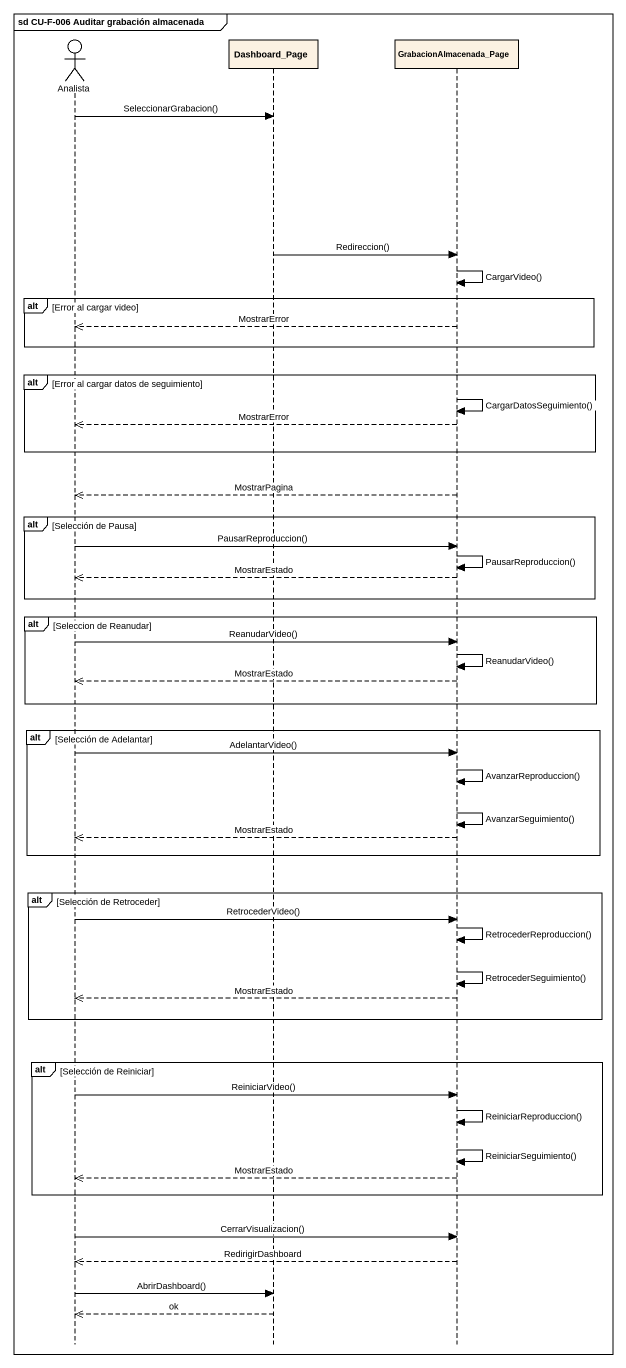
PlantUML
@startuml
mainframe sd CU-F-006 Auditar grabación almacenada
hide footbox
actor Analista
participant Dashboard_Page
participant GrabacionAlmacenada_Page

Analista -> Dashboard_Page : SeleccionarGrabacion()
Dashboard_Page -> GrabacionAlmacenada_Page : Redireccion()
GrabacionAlmacenada_Page -> GrabacionAlmacenada_Page : CargarVideo()
alt Error al cargar video
  GrabacionAlmacenada_Page -->> Analista : MostrarError
end
alt Error al cargar datos de seguimiento
  GrabacionAlmacenada_Page -> GrabacionAlmacenada_Page : CargarDatosSeguimiento()
  GrabacionAlmacenada_Page -->> Analista : MostrarError
end
GrabacionAlmacenada_Page -->> Analista : MostrarPagina
alt Selección de Pausa
  Analista -> GrabacionAlmacenada_Page : PausarReproduccion()
  GrabacionAlmacenada_Page -> GrabacionAlmacenada_Page : PausarReproduccion()
  GrabacionAlmacenada_Page -->> Analista : MostrarEstado
end
alt Seleccion de Reanudar
  Analista -> GrabacionAlmacenada_Page : ReanudarVideo()
  GrabacionAlmacenada_Page -> GrabacionAlmacenada_Page : ReanudarVideo()
  GrabacionAlmacenada_Page -->> Analista : MostrarEstado
end
alt Selección de Adelantar
  Analista -> GrabacionAlmacenada_Page : AdelantarVideo()
  GrabacionAlmacenada_Page -> GrabacionAlmacenada_Page : AvanzarReproduccion()
  GrabacionAlmacenada_Page -> GrabacionAlmacenada_Page : AvanzarSeguimiento()
  GrabacionAlmacenada_Page -->> Analista : MostrarEstado
end
alt Selección de Retroceder
  Analista -> GrabacionAlmacenada_Page : RetrocederVideo()
  GrabacionAlmacenada_Page -> GrabacionAlmacenada_Page : RetrocederReproduccion()
  GrabacionAlmacenada_Page -> GrabacionAlmacenada_Page : RetrocederSeguimiento()
  GrabacionAlmacenada_Page -->> Analista : MostrarEstado
end
alt Selección de Reiniciar
  Analista -> GrabacionAlmacenada_Page : ReiniciarVideo()
  GrabacionAlmacenada_Page -> GrabacionAlmacenada_Page : ReiniciarReproduccion()
  GrabacionAlmacenada_Page -> GrabacionAlmacenada_Page : ReiniciarSeguimiento()
  GrabacionAlmacenada_Page -->> Analista : MostrarEstado
end
Analista -> GrabacionAlmacenada_Page : CerrarVisualizacion()
GrabacionAlmacenada_Page -->> Analista : RedirigirDashboard
Analista -> Dashboard_Page : AbrirDashboard()
Dashboard_Page -->> Analista : ok
@enduml
